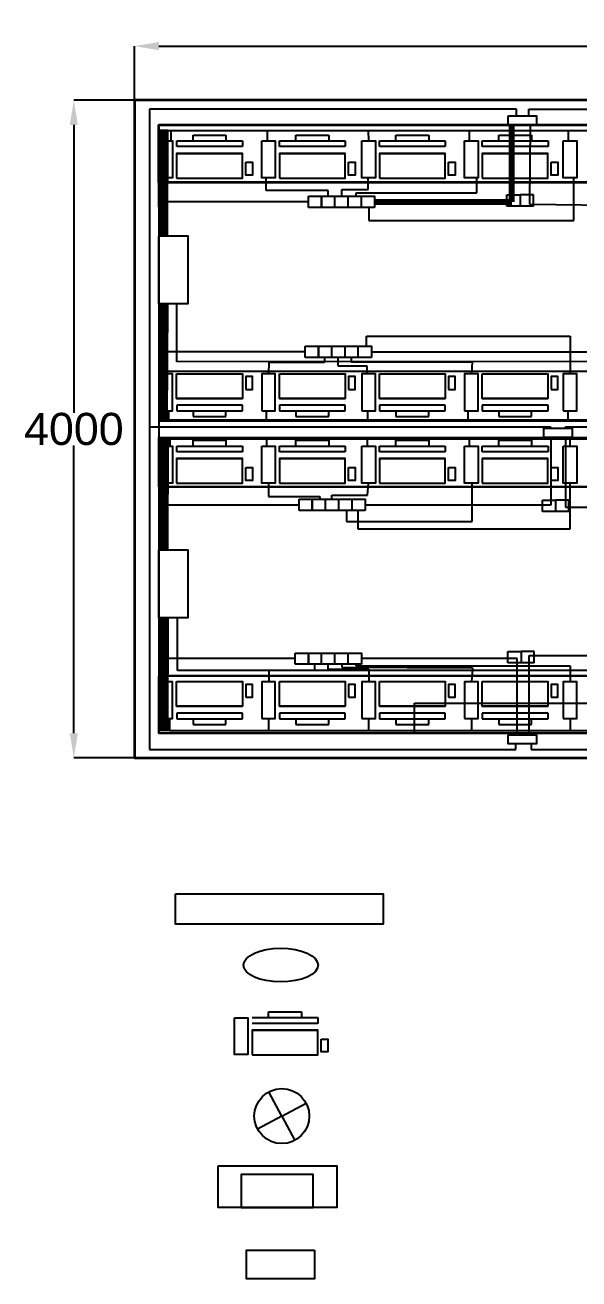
# Model space of a CAD drawing. Header units: millimetres. Extents: x 9310 to 27975, y 1679 to 9351.
# Drawn here: x 9310 to 12681, y 1724 to 9351 of the extents above; entities that cross this region are included whole.
import ezdxf

# ---------------------------------------------------------------- set-up
doc = ezdxf.new("R2010")
doc.units = ezdxf.units.MM
doc.header["$MEASUREMENT"] = 0
doc.styles.get("Standard").update_dxf_attribs({"font": 'arial.ttf'})
doc.dimstyles.get("Standard").update_dxf_attribs({"dimtxt": 195.18, "dimasz": 150, "dimexe": 0.18, "dimexo": 0.0625, "dimgap": 0.09, "dimtad": 0, "dimtih": 1, "dimtoh": 1, "dimdec": 0, "dimzin": 0, "dimdsep": 46, "dimtxsty": 'Standard', "dimblk2": 'CLOSEDBLANK', "dimcen": 0.09, "dimadec": 0, "dimazin": 0, "dimtfac": 1, "dimtdec": 0, "dimtofl": 0, "dimtmove": 0, "dimatfit": 3, "dimfxl": 1, "dimtolj": 1, "dimtzin": 0, "dimarcsym": 0})

# ---------------------------------------------------------------- blocks, each defined once
blk = doc.blocks.new('*D19')
at = {"color": 0, "lineweight": -2, "transparency": 16777216}
for p, q in [((9974.7, 8893), (9974.7, 9222.7)), ((10124.7, 9222.5), (18616.9, 9222.5)), ((27824.7, 9222.5), (19332.5, 9222.5)), ((27974.7, 8893), (27974.7, 9222.7))]:
    blk.add_line(p, q, dxfattribs=at)
at = {"color": 0, "transparency": 16777216}
for points in [[(10124.7, 9247.5), (10124.7, 9197.5), (9974.7, 9222.5)], [(27824.7, 9247.5), (27824.7, 9197.5), (27974.7, 9222.5)]]:
    blk.add_solid(points, dxfattribs=at)
at = {"layer": 'Defpoints', "color": 0, "transparency": 16777216}
for p in [(9974.7, 9222.5), (9974.7, 8893), (27974.7, 8893)]:
    blk.add_point(p, dxfattribs=at)
at = {"color": 0, "transparency": 16777216, "insert": (18974.7, 9222.5), "char_height": 195.18, "attachment_point": 5}
blk.add_mtext('\\A1;18000', dxfattribs=at)
blk = doc.blocks.new('_ClosedBlank')
at = {"color": 0, "linetype": 'ByBlock', "lineweight": -2}
for p, q in [((-1, 0.167), (0, 0)), ((-1, 0.167), (-1, -0.167)), ((0, 0), (-1, -0.167))]:
    blk.add_line(p, q, dxfattribs=at)
blk = doc.blocks.new('*D20')
at = {"color": 0, "lineweight": -2, "transparency": 16777216}
for p, q in [((9974.6, 8893), (9606.3, 8893)), ((9606.5, 8743), (9606.5, 6992.7)), ((9606.5, 5043), (9606.5, 6793.2)), ((9974.6, 4893), (9606.3, 4893))]:
    blk.add_line(p, q, dxfattribs=at)
at = {"color": 0, "transparency": 16777216}
for points in [[(9581.5, 8743), (9631.5, 8743), (9606.5, 8893)], [(9581.5, 5043), (9631.5, 5043), (9606.5, 4893)]]:
    blk.add_solid(points, dxfattribs=at)
at = {"layer": 'Defpoints', "color": 0, "transparency": 16777216}
for p in [(9974.7, 8893), (9606.5, 4893), (9974.7, 4893)]:
    blk.add_point(p, dxfattribs=at)
at = {"color": 0, "transparency": 16777216, "insert": (9606.5, 6893), "char_height": 195.18, "attachment_point": 5}
blk.add_mtext('\\A1;4000', dxfattribs=at)

msp = doc.modelspace()

# ---------------------------------------------------------------- linework, layer by layer
at = {"color": 6}
for p, q in [((12300.5, 8840), (10066, 8840)), ((10066, 8840), (10066, 4975.5)), ((12300.5, 8799.5), (12300.5, 8840)), ((12375, 8799.5), (12375, 8840)), ((12375, 8840), (16952, 8840)), ((10162, 8275.6), (10166, 8421.8)), ((10776.5, 8343.5), (10776.5, 8421.8)), ((11398.5, 8350.5), (11398.5, 8421.8)), ((12060, 8330), (12060, 8421.8)), ((12650.5, 8162.5), (12650.5, 8421.8)), ((11155, 8343.5), (10776.5, 8343.5)), ((11155, 8309.8), (11155, 8343.5)), ((11237, 8309.8), (11237, 8350.5)), ((11237, 8350.5), (11398.5, 8350.5)), ((11324, 8309.8), (11324, 8330)), ((11324, 8330), (12060, 8330)), ((11034, 8275.6), (10162, 8275.6)), ((11402.5, 8241.5), (11402.5, 8162.5)), ((11402.5, 8162.5), (12650.5, 8162.5)), ((11388, 7397.2), (11388, 7457.5)), ((11388, 7457.5), (12627, 7457.5)), ((12627, 7457.5), (12627, 7228.7)), ((11015, 7363.1), (10162, 7363.1)), ((10162, 7363.1), (10166, 7228.7)), ((11132.5, 7329), (11132.5, 7297.5)), ((11213, 7329), (11213, 7278)), ((11294.5, 7329), (11294.5, 7303)), ((10792.5, 7297.5), (10791.5, 7228.7)), ((11132.5, 7297.5), (10792.5, 7297.5)), ((11213, 7278), (11389.5, 7278)), ((11294.5, 7303), (12030, 7303)), ((11389.5, 7278), (11389.5, 7228.7)), ((12030, 7303), (12026, 7228.7)), ((10066, 6907.8), (12507.5, 6907.8)), ((12507.5, 6907.8), (12507.5, 6899.5)), ((12598.5, 6899.5), (12598.5, 6907.8)), ((12598.5, 6907.8), (13174.5, 6907.8)), ((10166, 6565.3), (10166, 6432.1)), ((10791.5, 6565.3), (10791.5, 6483)), ((11393, 6492), (11400.5, 6565.3)), ((12030, 6330.5), (12030, 6565.3)), ((12627, 6286), (12627, 6565.3)), ((10791.5, 6483), (11104, 6483)), ((11104, 6483), (11104, 6466.2)), ((11176, 6466.2), (11176, 6492)), ((11176, 6492), (11393, 6492)), ((10166, 6432.1), (10977, 6432.1)), ((11265.5, 6398), (11265.5, 6330.5)), ((11265.5, 6330.5), (12030, 6330.5)), ((11335.5, 6398), (11335.5, 6330.5)), ((11335.5, 6330.5), (11335.5, 6286)), ((11335.5, 6286), (12627, 6286)), ((10172.5, 5497.1), (10166, 5356.2)), ((10953.5, 5497.1), (10172.5, 5497.1)), ((10792.5, 5428.5), (10792.5, 5356.2)), ((10792.5, 5426.5), (11073.5, 5426.5)), ((11073.5, 5426.5), (11073.5, 5463)), ((11153, 5463), (11153, 5432.5)), ((11153, 5432.5), (11402, 5432.5)), ((11238, 5463), (11238, 5445.5)), ((11238, 5445.5), (12033, 5440.5)), ((11323.5, 5463), (11323.5, 5453)), ((11323.5, 5453), (12626.5, 5453)), ((11402, 5432.5), (11402, 5356.2)), ((12033, 5440.5), (12026, 5356.2)), ((12626.5, 5453), (12627, 5356.2)), ((10066, 4975.5), (10066, 4944.5)), ((12296, 4944.5), (12296, 4978)), ((12390.5, 4978), (12390.5, 4944.5)), ((10066, 4944.5), (12296, 4944.5)), ((12390.5, 4944.5), (16965.5, 4944.5))]:
    msp.add_line(p, q, dxfattribs=at)
for p, q in [((10124.7, 8743), (10124.7, 8243)), ((10232.5, 8611.5), (10232.5, 8646.5)), ((10232.5, 8646.5), (10332.5, 8646.5)), ((10332.5, 8646.5), (10332.5, 8681.5)), ((10332.5, 8681.5), (10532.5, 8681.5)), ((10332.5, 8646.5), (10532.5, 8646.5)), ((10532.5, 8681.5), (10532.5, 8646.5)), ((10532.5, 8646.5), (10632.5, 8646.5)), ((10632.5, 8646.5), (10632.5, 8611.5)), ((10858, 8611.5), (10858, 8646.5)), ((10858, 8646.5), (10958, 8646.5)), ((10958, 8646.5), (10958, 8681.5)), ((10958, 8681.5), (11158, 8681.5)), ((10958, 8646.5), (11158, 8646.5)), ((11158, 8681.5), (11158, 8646.5)), ((11158, 8646.5), (11258, 8646.5)), ((11258, 8646.5), (11258, 8611.5)), ((11467, 8611.5), (11467, 8646.5)), ((11467, 8646.5), (11567, 8646.5)), ((11567, 8646.5), (11567, 8681.5)), ((11567, 8681.5), (11767, 8681.5)), ((11567, 8646.5), (11767, 8646.5)), ((11767, 8681.5), (11767, 8646.5)), ((11767, 8646.5), (11867, 8646.5)), ((11867, 8646.5), (11867, 8611.5)), ((12092.5, 8611.5), (12092.5, 8646.5)), ((12092.5, 8646.5), (12192.5, 8646.5)), ((12192.5, 8646.5), (12192.5, 8681.5)), ((12192.5, 8681.5), (12392.5, 8681.5)), ((12192.5, 8646.5), (12392.5, 8646.5)), ((12392.5, 8681.5), (12392.5, 8646.5)), ((12392.5, 8646.5), (12492.5, 8646.5)), ((12492.5, 8646.5), (12492.5, 8611.5)), ((10232.2, 8570.2), (10632.2, 8570.2)), ((10632.5, 8611.5), (10232.5, 8611.5)), ((10857.8, 8570.2), (11257.8, 8570.2)), ((11258, 8611.5), (10858, 8611.5)), ((11466.8, 8570.2), (11866.8, 8570.2)), ((11867, 8611.5), (11467, 8611.5)), ((12092.3, 8570.2), (12492.3, 8570.2)), ((12492.5, 8611.5), (12092.5, 8611.5)), ((10124.7, 7143), (10124.7, 6643)), ((10232.2, 7080.3), (10632.2, 7080.3)), ((10232.5, 7038.9), (10232.5, 7003.9)), ((10632.5, 7038.9), (10232.5, 7038.9)), ((10632.5, 7003.9), (10632.5, 7038.9)), ((10857.8, 7080.3), (11257.8, 7080.3)), ((10858, 7038.9), (10858, 7003.9)), ((11258, 7038.9), (10858, 7038.9)), ((11258, 7003.9), (11258, 7038.9)), ((11466.8, 7080.3), (11866.8, 7080.3)), ((11467, 7038.9), (11467, 7003.9)), ((11867, 7038.9), (11467, 7038.9)), ((11867, 7003.9), (11867, 7038.9)), ((12092.3, 7080.3), (12492.3, 7080.3)), ((12092.5, 7038.9), (12092.5, 7003.9)), ((12492.5, 7038.9), (12092.5, 7038.9)), ((12492.5, 7003.9), (12492.5, 7038.9)), ((10232.5, 7003.9), (10332.5, 7003.9)), ((10332.5, 7003.9), (10332.5, 6968.9)), ((10332.5, 7003.9), (10532.5, 7003.9)), ((10332.5, 6968.9), (10532.5, 6968.9)), ((10532.5, 6968.9), (10532.5, 7003.9)), ((10532.5, 7003.9), (10632.5, 7003.9)), ((10858, 7003.9), (10958, 7003.9)), ((10958, 7003.9), (10958, 6968.9)), ((10958, 7003.9), (11158, 7003.9)), ((10958, 6968.9), (11158, 6968.9)), ((11158, 6968.9), (11158, 7003.9)), ((11158, 7003.9), (11258, 7003.9)), ((11467, 7003.9), (11567, 7003.9)), ((11567, 7003.9), (11567, 6968.9)), ((11567, 7003.9), (11767, 7003.9)), ((11567, 6968.9), (11767, 6968.9)), ((11767, 6968.9), (11767, 7003.9)), ((11767, 7003.9), (11867, 7003.9)), ((12092.5, 7003.9), (12192.5, 7003.9)), ((12192.5, 7003.9), (12192.5, 6968.9)), ((12192.5, 7003.9), (12392.5, 7003.9)), ((12192.5, 6968.9), (12392.5, 6968.9)), ((12392.5, 6968.9), (12392.5, 7003.9)), ((12392.5, 7003.9), (12492.5, 7003.9)), ((10232.5, 6755), (10232.5, 6790)), ((10232.5, 6790), (10332.5, 6790)), ((10332.5, 6790), (10332.5, 6825)), ((10332.5, 6825), (10532.5, 6825)), ((10332.5, 6790), (10532.5, 6790)), ((10532.5, 6825), (10532.5, 6790)), ((10532.5, 6790), (10632.5, 6790)), ((10632.5, 6790), (10632.5, 6755)), ((10858, 6755), (10858, 6790)), ((10858, 6790), (10958, 6790)), ((10958, 6790), (10958, 6825)), ((10958, 6825), (11158, 6825)), ((10958, 6790), (11158, 6790)), ((11158, 6825), (11158, 6790)), ((11158, 6790), (11258, 6790)), ((11258, 6790), (11258, 6755)), ((11467, 6755), (11467, 6790)), ((11467, 6790), (11567, 6790)), ((11567, 6790), (11567, 6825)), ((11567, 6825), (11767, 6825)), ((11567, 6790), (11767, 6790)), ((11767, 6825), (11767, 6790)), ((11767, 6790), (11867, 6790)), ((11867, 6790), (11867, 6755)), ((12092.5, 6755), (12092.5, 6790)), ((12092.5, 6790), (12192.5, 6790)), ((12192.5, 6790), (12192.5, 6825)), ((12192.5, 6825), (12392.5, 6825)), ((12192.5, 6790), (12392.5, 6790)), ((12392.5, 6825), (12392.5, 6790)), ((12392.5, 6790), (12492.5, 6790)), ((12492.5, 6790), (12492.5, 6755)), ((10232.2, 6713.7), (10632.2, 6713.7)), ((10632.5, 6755), (10232.5, 6755)), ((10857.8, 6713.7), (11257.8, 6713.7)), ((11258, 6755), (10858, 6755)), ((11466.8, 6713.7), (11866.8, 6713.7)), ((11867, 6755), (11467, 6755)), ((12092.3, 6713.7), (12492.3, 6713.7)), ((12492.5, 6755), (12092.5, 6755)), ((10124.7, 5543), (10124.7, 5043)), ((10232.2, 5207.8), (10632.2, 5207.8)), ((10857.8, 5207.8), (11257.8, 5207.8)), ((11466.8, 5207.8), (11866.8, 5207.8)), ((12092.3, 5207.8), (12492.3, 5207.8)), ((10232.5, 5166.4), (10232.5, 5131.4)), ((10632.5, 5166.4), (10232.5, 5166.4)), ((10232.5, 5131.4), (10332.5, 5131.4)), ((10332.5, 5131.4), (10332.5, 5096.4)), ((10332.5, 5131.4), (10532.5, 5131.4)), ((10532.5, 5096.4), (10532.5, 5131.4)), ((10532.5, 5131.4), (10632.5, 5131.4)), ((10632.5, 5131.4), (10632.5, 5166.4)), ((10858, 5166.4), (10858, 5131.4)), ((11258, 5166.4), (10858, 5166.4)), ((10858, 5131.4), (10958, 5131.4)), ((10958, 5131.4), (10958, 5096.4)), ((10958, 5131.4), (11158, 5131.4)), ((11158, 5096.4), (11158, 5131.4)), ((11158, 5131.4), (11258, 5131.4)), ((11258, 5131.4), (11258, 5166.4)), ((11467, 5166.4), (11467, 5131.4)), ((11867, 5166.4), (11467, 5166.4)), ((11467, 5131.4), (11567, 5131.4)), ((11567, 5131.4), (11567, 5096.4)), ((11567, 5131.4), (11767, 5131.4)), ((11767, 5096.4), (11767, 5131.4)), ((11767, 5131.4), (11867, 5131.4)), ((11867, 5131.4), (11867, 5166.4)), ((12092.5, 5166.4), (12092.5, 5131.4)), ((12492.5, 5166.4), (12092.5, 5166.4)), ((12092.5, 5131.4), (12192.5, 5131.4)), ((12192.5, 5131.4), (12192.5, 5096.4)), ((12192.5, 5131.4), (12392.5, 5131.4)), ((12392.5, 5096.4), (12392.5, 5131.4)), ((12392.5, 5131.4), (12492.5, 5131.4)), ((12492.5, 5131.4), (12492.5, 5166.4)), ((10332.5, 5096.4), (10532.5, 5096.4)), ((10958, 5096.4), (11158, 5096.4)), ((11567, 5096.4), (11767, 5096.4)), ((12192.5, 5096.4), (12392.5, 5096.4)), ((10691.6, 3313.8), (10791.6, 3313.8)), ((10791.6, 3313.8), (10791.6, 3348.8)), ((10791.6, 3348.8), (10991.6, 3348.8)), ((10791.6, 3313.8), (10991.6, 3313.8)), ((10991.6, 3348.8), (10991.6, 3313.8)), ((10991.6, 3313.8), (11091.6, 3313.8)), ((11091.6, 3313.8), (11091.6, 3278.8)), ((10691.3, 3237.5), (11091.3, 3237.5)), ((11091.6, 3278.8), (10691.6, 3278.8))]:
    msp.add_line(p, q)
at = {"color": 5}
for p, q in [((10129.5, 8068.5), (10129.5, 8710)), ((10179.3, 8710), (10129.5, 8710)), ((10136, 8068.5), (10136, 8710)), ((10142.2, 8068.5), (10142.2, 8710)), ((10146, 8710), (10146, 8068.5)), ((10155, 8068.5), (10155, 8710)), ((10162, 8068.5), (10162, 8710)), ((10172.5, 8710), (10170.5, 8068.5)), ((10177, 8068.5), (10179.3, 8710)), ((10179.3, 8710), (15739, 8710)), ((10196.5, 8710), (10196.5, 8645.6)), ((10783, 8710), (10783, 8645.6)), ((11397, 8710), (11400.5, 8645.6)), ((12012, 8710), (12012, 8645.6)), ((12616, 8710), (12616, 8645.6)), ((10127.5, 6950.5), (10127.5, 7655)), ((10134, 6950.5), (10134, 7655)), ((10140.2, 6950.5), (10140.2, 7655)), ((10144, 7655), (10144, 6950.5)), ((10153, 6950.5), (10153, 7655)), ((10160, 6950.5), (10160, 7655)), ((10170.5, 7655), (10168.5, 6950.5)), ((10175, 6950.5), (10177.5, 7655)), ((10233, 7303), (10233, 7655)), ((16737, 7307), (10233, 7303)), ((10144, 6950.5), (15722, 6950.5)), ((10185.5, 6950.5), (10185.5, 7004.9)), ((10779.5, 6950.5), (10779.5, 7004.9)), ((11396.5, 6950.5), (11396.5, 7004.9)), ((12007.5, 6950.5), (12007.5, 7004.9)), ((12616, 6950.5), (12616, 7004.9)), ((10131.5, 6161), (10131.5, 6833)), ((10134, 6833), (10131.5, 6833)), ((10193, 6833), (10134, 6833)), ((10138, 6159.5), (10138, 6833)), ((10144.2, 6159.5), (10144.2, 6833)), ((10148, 6833), (10148, 6159.5)), ((10157, 6159.5), (10157, 6833)), ((10164, 6159.5), (10164, 6833)), ((10174.5, 6833), (10172.5, 6159.5)), ((10179, 6159.5), (10181.5, 6833)), ((10193, 6789.1), (10193, 6833)), ((10193, 6833), (15728, 6833)), ((10781.5, 6789.1), (10781.5, 6833)), ((11394, 6789.1), (11394, 6833)), ((12014.5, 6789.1), (12014.5, 6833)), ((10131, 5061.5), (10131, 5746)), ((10137.5, 5060), (10137.5, 5746)), ((10143.8, 5060), (10143.8, 5746)), ((10147.5, 5746), (10147.5, 5060)), ((10156.5, 5060), (10156.5, 5746)), ((10163.5, 5060), (10163.5, 5746)), ((10174, 5746), (10172, 5060)), ((10178.5, 5060), (10181, 5746)), ((10238, 5424.5), (10238, 5746)), ((16716.5, 5425), (10238, 5424.5)), ((10188, 5132.4), (10188, 5060)), ((10791.5, 5132.4), (10791.5, 5060)), ((11400.5, 5132.4), (11400.5, 5060)), ((12026, 5132.4), (12026, 5060)), ((12627, 5132.4), (12627, 5060)), ((10131, 5060), (10131, 5061.5)), ((10188, 5060), (10131, 5060)), ((10188, 5060), (15724, 5060))]:
    msp.add_line(p, q, dxfattribs=at)
at = {"color": 30, "lineweight": 80}
for p, q in [((12271.5, 8275.6), (12271.5, 8743)), ((11437.1, 8275.6), (12271.5, 8275.6))]:
    msp.add_line(p, q, dxfattribs=at)
at = {"color": 30}
for p, q in [((12384.5, 8743), (12379.8, 8261)), ((12379.8, 8261), (12910.8, 8254.3)), ((11418.1, 7363.1), (13311.5, 7363.1)), ((12511, 6432.1), (12511, 6843)), ((12598.5, 6843), (12598.5, 6418.1)), ((11380.1, 6432.1), (12511, 6432.1)), ((12598.5, 6418.1), (14370.5, 6418.1)), ((12305.5, 5497.1), (11356.6, 5497.1)), ((12305.5, 5034.5), (12305.5, 5497.1)), ((12377.5, 5034.5), (12377.5, 5515.6)), ((12377.5, 5515.6), (14398, 5515.6))]:
    msp.add_line(p, q, dxfattribs=at)
at = {"color": 0}
for p, q in [((10124.7, 8243), (10124.7, 8393)), ((10124.7, 8393), (16644, 8393)), ((16357.5, 6943), (10124.7, 6943)), ((10131.5, 6950.5), (10127.5, 6950.5)), ((10136.5, 6950.5), (10131.5, 6950.5)), ((10144, 6950.5), (10136.5, 6950.5)), ((10124.7, 6893), (10124.7, 6843)), ((10124.7, 6843), (16357.5, 6843)), ((11400.5, 6833), (11418, 6833)), ((12627, 6789.1), (12627, 6833)), ((16644, 5393), (10124.7, 5393)), ((10872.3, 2714.8), (10793.6, 2862.4)), ((10872.3, 2714.8), (11019.9, 2793.6)), ((10872.3, 2714.8), (10724.7, 2636)), ((10872.3, 2714.8), (10951, 2567.2))]:
    msp.add_line(p, q, dxfattribs=at)
at = {"color": 4}
for p, q in [((12242.5, 8249), (12242.5, 8317.2)), ((12403.8, 8317.2), (12323.1, 8317.2)), ((12403.8, 8317.2), (12323.1, 8317.2)), ((12403.8, 8249), (12403.8, 8317.2)), ((11034, 8241.5), (11034, 8309.8)), ((11114.6, 8241.5), (11034, 8241.5)), ((11114.6, 8241.5), (11034, 8241.5)), ((11437.1, 8241.5), (11114.6, 8241.5)), ((11275.9, 8241.5), (11114.6, 8241.5)), ((11195.2, 8241.5), (11195.2, 8309.8)), ((11275.9, 8241.5), (11275.9, 8309.8)), ((11437.1, 8241.5), (11275.9, 8241.5)), ((11356.5, 8241.5), (11356.5, 8309.8)), ((12323.1, 8249), (12242.5, 8249)), ((12323.1, 8249), (12242.5, 8249)), ((12403.8, 8249), (12323.1, 8249)), ((12403.8, 8249), (12323.1, 8249)), ((11015, 7329), (11015, 7397.2)), ((11095.6, 7329), (11015, 7329)), ((11095.6, 7329), (11015, 7329)), ((11418.1, 7329), (11095.6, 7329)), ((11256.9, 7329), (11095.6, 7329)), ((11176.2, 7329), (11176.2, 7397.2)), ((11256.9, 7329), (11256.9, 7397.2)), ((11418.1, 7329), (11256.9, 7329)), ((11337.5, 7329), (11337.5, 7397.2)), ((10977, 6398), (10977, 6466.2)), ((11138.2, 6398), (11138.2, 6466.2)), ((11218.9, 6398), (11218.9, 6466.2)), ((11299.5, 6398), (11299.5, 6466.2)), ((12458, 6392.5), (12458, 6460.8)), ((12619.2, 6460.8), (12538.6, 6460.8)), ((12619.2, 6460.8), (12538.6, 6460.8)), ((12619.2, 6392.5), (12619.2, 6460.8)), ((11057.6, 6398), (10977, 6398)), ((11057.6, 6398), (10977, 6398)), ((11380.1, 6398), (11057.6, 6398)), ((11218.9, 6398), (11057.6, 6398)), ((11380.1, 6398), (11218.9, 6398)), ((12538.6, 6392.5), (12458, 6392.5)), ((12538.6, 6392.5), (12458, 6392.5)), ((12619.2, 6392.5), (12538.6, 6392.5)), ((12619.2, 6392.5), (12538.6, 6392.5)), ((10953.5, 5463), (10953.5, 5531.2)), ((11114.8, 5463), (11114.8, 5531.2)), ((11195.4, 5463), (11195.4, 5531.2)), ((11276, 5463), (11276, 5531.2)), ((12248, 5472), (12248, 5540.2)), ((12409.2, 5540.2), (12328.6, 5540.2)), ((12409.2, 5540.2), (12328.6, 5540.2)), ((12409.2, 5472), (12409.2, 5540.2)), ((11034.1, 5463), (10953.5, 5463)), ((11034.1, 5463), (10953.5, 5463)), ((11356.6, 5463), (11034.1, 5463)), ((11195.4, 5463), (11034.1, 5463)), ((11356.6, 5463), (11195.4, 5463)), ((12328.6, 5472), (12248, 5472)), ((12328.6, 5472), (12248, 5472)), ((12409.2, 5472), (12328.6, 5472)), ((12409.2, 5472), (12328.6, 5472))]:
    msp.add_line(p, q, dxfattribs=at)
at = {"color": 0, "lineweight": 35}
msp.add_lwpolyline([(27974.7, 6018.2), (27974.7, 8893), (9974.7, 8893), (9974.7, 4893), (27974.7, 4893), (27974.7, 5218.2)], dxfattribs=at)
at = {"color": 1}
for points in [[(12250, 8799.5), (12423, 8799.5), (12423, 8743), (12250, 8743)], [(12467, 6899.5), (12640, 6899.5), (12640, 6843), (12467, 6843)], [(12250, 5034.5), (12423, 5034.5), (12423, 4978), (12250, 4978)]]:
    msp.add_lwpolyline(points, close=True, dxfattribs=at)
at = {"color": 0}
msp.add_lwpolyline([(10124.7, 5043), (27824.7, 5043), (27824.7, 8743), (10124.7, 8743)], close=True, dxfattribs=at)
at = {"color": 7, "lineweight": 35}
msp.add_lwpolyline([(10124.7, 8743), (16357.5, 8743), (16357.5, 8393), (10124.7, 8393)], close=True, dxfattribs=at)
for points in [[(10124.7, 8645.6), (10207.2, 8645.6), (10207.2, 8421.8), (10124.7, 8421.8)], [(10750.2, 8645.6), (10832.7, 8645.6), (10832.7, 8421.8), (10750.2, 8421.8)], [(11359.2, 8645.6), (11441.7, 8645.6), (11441.7, 8421.8), (11359.2, 8421.8)], [(11984.7, 8645.6), (12067.3, 8645.6), (12067.3, 8421.8), (11984.7, 8421.8)], [(12585.7, 8645.6), (12668.2, 8645.6), (12668.2, 8421.8), (12585.7, 8421.8)], [(10232.2, 8420.2), (10632.2, 8420.2), (10632.2, 8570.2), (10232.2, 8570.2)], [(10857.8, 8420.2), (11257.8, 8420.2), (11257.8, 8570.2), (10857.8, 8570.2)], [(11466.8, 8420.2), (11866.8, 8420.2), (11866.8, 8570.2), (11466.8, 8570.2)], [(12092.3, 8420.2), (12492.3, 8420.2), (12492.3, 8570.2), (12092.3, 8570.2)], [(10652.5, 8516), (10693.1, 8516), (10693.1, 8437.5), (10652.5, 8437.5)], [(11278.1, 8516), (11318.7, 8516), (11318.7, 8437.5), (11278.1, 8437.5)], [(11887.1, 8516), (11927.7, 8516), (11927.7, 8437.5), (11887.1, 8437.5)], [(12512.6, 8516), (12553.2, 8516), (12553.2, 8437.5), (12512.6, 8437.5)], [(10124.7, 7004.9), (10207.2, 7004.9), (10207.2, 7228.7), (10124.7, 7228.7)], [(10232.2, 7230.3), (10632.2, 7230.3), (10632.2, 7080.3), (10232.2, 7080.3)], [(10652.5, 7134.5), (10693.1, 7134.5), (10693.1, 7213), (10652.5, 7213)], [(10750.2, 7004.9), (10832.7, 7004.9), (10832.7, 7228.7), (10750.2, 7228.7)], [(10857.8, 7230.3), (11257.8, 7230.3), (11257.8, 7080.3), (10857.8, 7080.3)], [(11278.1, 7134.5), (11318.7, 7134.5), (11318.7, 7213), (11278.1, 7213)], [(11359.2, 7004.9), (11441.7, 7004.9), (11441.7, 7228.7), (11359.2, 7228.7)], [(11466.8, 7230.3), (11866.8, 7230.3), (11866.8, 7080.3), (11466.8, 7080.3)], [(11887.1, 7134.5), (11927.7, 7134.5), (11927.7, 7213), (11887.1, 7213)], [(11984.7, 7004.9), (12067.3, 7004.9), (12067.3, 7228.7), (11984.7, 7228.7)], [(12092.3, 7230.3), (12492.3, 7230.3), (12492.3, 7080.3), (12092.3, 7080.3)], [(12512.6, 7134.5), (12553.2, 7134.5), (12553.2, 7213), (12512.6, 7213)], [(12585.7, 7004.9), (12668.2, 7004.9), (12668.2, 7228.7), (12585.7, 7228.7)], [(10124.7, 6789.1), (10207.2, 6789.1), (10207.2, 6565.3), (10124.7, 6565.3)], [(10750.2, 6789.1), (10832.7, 6789.1), (10832.7, 6565.3), (10750.2, 6565.3)], [(11359.2, 6789.1), (11441.7, 6789.1), (11441.7, 6565.3), (11359.2, 6565.3)], [(11984.7, 6789.1), (12067.3, 6789.1), (12067.3, 6565.3), (11984.7, 6565.3)], [(12585.7, 6789.1), (12668.2, 6789.1), (12668.2, 6565.3), (12585.7, 6565.3)], [(10232.2, 6563.7), (10632.2, 6563.7), (10632.2, 6713.7), (10232.2, 6713.7)], [(10857.8, 6563.7), (11257.8, 6563.7), (11257.8, 6713.7), (10857.8, 6713.7)], [(11466.8, 6563.7), (11866.8, 6563.7), (11866.8, 6713.7), (11466.8, 6713.7)], [(12092.3, 6563.7), (12492.3, 6563.7), (12492.3, 6713.7), (12092.3, 6713.7)], [(10652.5, 6659.5), (10693.1, 6659.5), (10693.1, 6581), (10652.5, 6581)], [(11278.1, 6659.5), (11318.7, 6659.5), (11318.7, 6581), (11278.1, 6581)], [(11887.1, 6659.5), (11927.7, 6659.5), (11927.7, 6581), (11887.1, 6581)], [(12512.6, 6659.5), (12553.2, 6659.5), (12553.2, 6581), (12512.6, 6581)], [(10124.7, 5132.4), (10207.2, 5132.4), (10207.2, 5356.2), (10124.7, 5356.2)], [(10232.2, 5357.8), (10632.2, 5357.8), (10632.2, 5207.8), (10232.2, 5207.8)], [(10652.5, 5262), (10693.1, 5262), (10693.1, 5340.5), (10652.5, 5340.5)], [(10750.2, 5132.4), (10832.7, 5132.4), (10832.7, 5356.2), (10750.2, 5356.2)], [(10857.8, 5357.8), (11257.8, 5357.8), (11257.8, 5207.8), (10857.8, 5207.8)], [(11278.1, 5262), (11318.7, 5262), (11318.7, 5340.5), (11278.1, 5340.5)], [(11359.2, 5132.4), (11441.7, 5132.4), (11441.7, 5356.2), (11359.2, 5356.2)], [(11466.8, 5357.8), (11866.8, 5357.8), (11866.8, 5207.8), (11466.8, 5207.8)], [(11887.1, 5262), (11927.7, 5262), (11927.7, 5340.5), (11887.1, 5340.5)], [(11984.7, 5132.4), (12067.3, 5132.4), (12067.3, 5356.2), (11984.7, 5356.2)], [(12092.3, 5357.8), (12492.3, 5357.8), (12492.3, 5207.8), (12092.3, 5207.8)], [(12512.6, 5262), (12553.2, 5262), (12553.2, 5340.5), (12512.6, 5340.5)], [(12585.7, 5132.4), (12668.2, 5132.4), (12668.2, 5356.2), (12585.7, 5356.2)], [(10583.8, 3312.8), (10666.3, 3312.8), (10666.3, 3089), (10583.8, 3089)], [(10691.3, 3087.5), (11091.3, 3087.5), (11091.3, 3237.5), (10691.3, 3237.5)], [(11111.6, 3183.3), (11152.2, 3183.3), (11152.2, 3104.7), (11111.6, 3104.7)], [(10484.5, 2411.5), (11206.5, 2411.5), (11206.5, 2159.5), (10484.5, 2159.5)], [(10625.5, 2159.5), (11064, 2159.5), (11064, 2359), (10625.5, 2359)]]:
    msp.add_lwpolyline(points, close=True)
at = {"color": 4}
for points in [[(12242.5, 8317.2), (12323.1, 8317.2), (12323.1, 8249)], [(11034, 8309.8), (11114.6, 8309.8), (11114.6, 8241.5)], [(11114.6, 8241.5), (11114.6, 8309.8), (11437.1, 8309.8), (11437.1, 8241.5)], [(11015, 7397.2), (11095.6, 7397.2), (11095.6, 7329)], [(11095.6, 7329), (11095.6, 7397.2), (11418.1, 7397.2), (11418.1, 7329)], [(10977, 6466.2), (11057.6, 6466.2), (11057.6, 6398)], [(11057.6, 6398), (11057.6, 6466.2), (11380.1, 6466.2), (11380.1, 6398)], [(12458, 6460.8), (12538.6, 6460.8), (12538.6, 6392.5)], [(10953.5, 5531.2), (11034.1, 5531.2), (11034.1, 5463)], [(11034.1, 5463), (11034.1, 5531.2), (11356.6, 5531.2), (11356.6, 5463)], [(12248, 5540.2), (12328.6, 5540.2), (12328.6, 5472)]]:
    msp.add_lwpolyline(points, dxfattribs=at)
at = {"color": 2}
for points in [[(10124.7, 8068.5), (10300.5, 8068.5), (10300.5, 7655), (10124.7, 7655)], [(10124.7, 6159.5), (10300.5, 6159.5), (10300.5, 5746), (10124.7, 5746)], [(11071.1, 1900.1), (11071.1, 1724.4), (10657.6, 1724.4), (10657.6, 1900.1)]]:
    msp.add_lwpolyline(points, close=True, dxfattribs=at)
at = {"color": 0}
msp.add_lwpolyline([(16644, 7243), (10124.7, 7243), (10124.7, 6543), (16644, 6543)], dxfattribs=at)
at = {"color": 7}
for points in [[(16357.5, 7243), (10124.7, 7243), (10124.7, 6943), (16357.5, 6943)], [(10124.7, 6843), (16357.5, 6843), (16357.5, 6543), (10124.7, 6543)], [(10124.7, 5393), (16357.5, 5393), (16357.5, 5043), (10124.7, 5043)]]:
    msp.add_lwpolyline(points, close=True, dxfattribs=at)
at = {"color": 101}
for points in [[(11680, 5227), (12945, 5227), (12945, 5041.5), (11680, 5041.5)], [(10224.5, 4067), (11489.5, 4067), (11489.5, 3881.5), (10224.5, 3881.5)]]:
    msp.add_lwpolyline(points, close=True, dxfattribs=at)
msp.add_circle((10872.3, 2714.8), 167.3)
at = {"color": 0}
msp.add_ellipse((10866, 3633), major_axis=(227, 0), ratio=0.451461, dxfattribs=at)

# ---------------------------------------------------------------- dimensions: what is measured, and where the dimension line sits
dim = msp.add_linear_dim(base=(9974.7, 9222.5), p1=(27974.7, 8893), p2=(9974.7, 8893), dimstyle='Standard', dxfattribs=at)
dim.commit()
dim.dimension.update_dxf_attribs({"geometry": '*D19', "text_midpoint": (18974.7, 9222.5), "dimtype": 160})
dim = msp.add_linear_dim(base=(9606.5, 4893), p1=(9974.7, 8893), p2=(9974.7, 4893), angle=90, dimstyle='Standard', dxfattribs=at)
dim.commit()
dim.dimension.update_dxf_attribs({"geometry": '*D20', "text_midpoint": (9606.5, 6893), "dimtype": 160})

doc.saveas('drawing.dxf')
